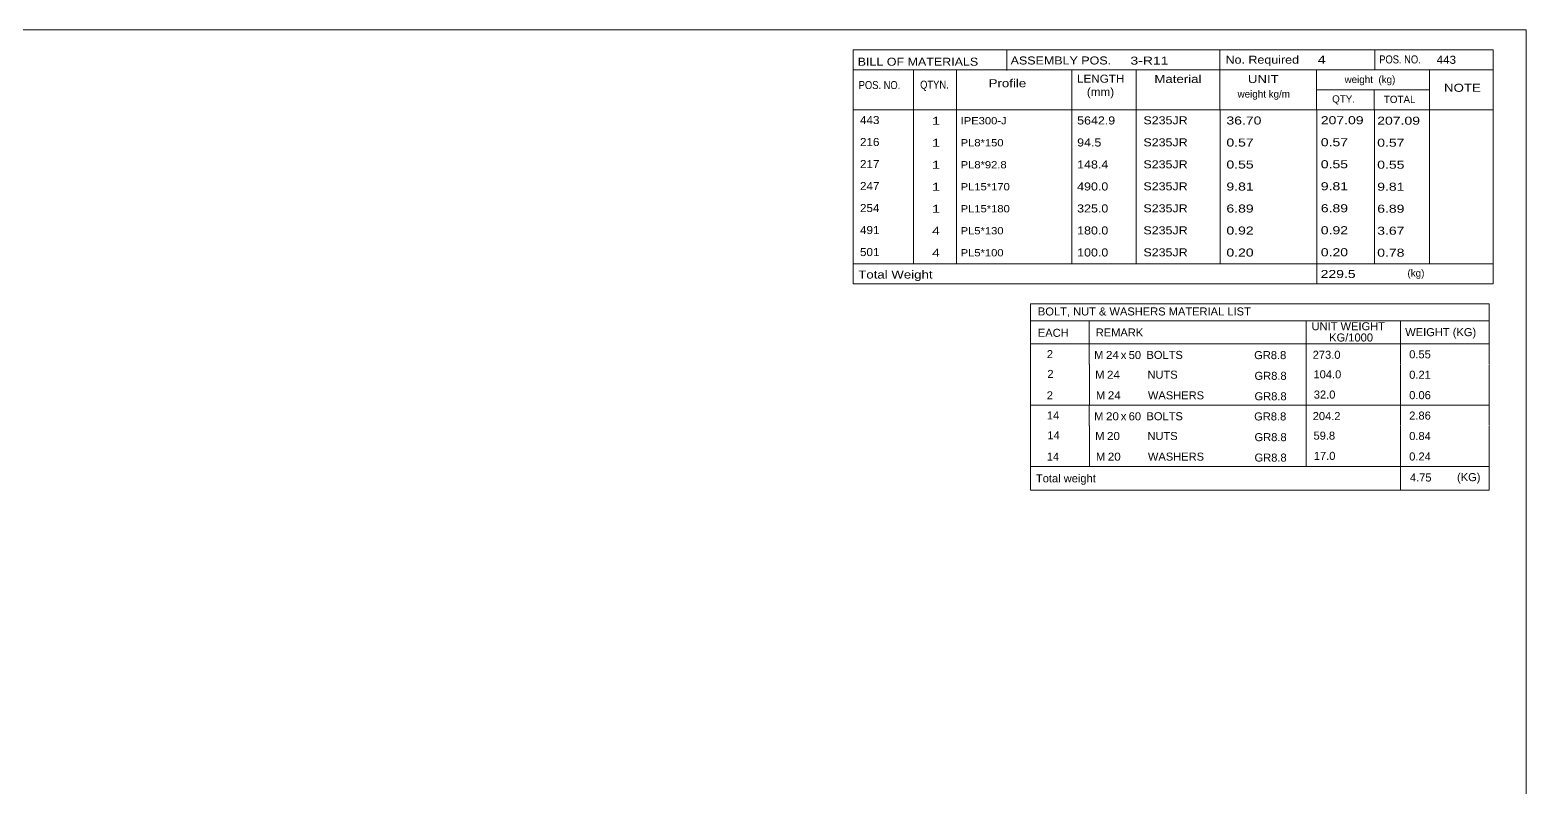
# Model space of a CAD drawing. Header units: millimetres. Extents: x 2 to 825, y 1 to 579.
# Drawn here: x 413.7 to 825, y 370.8 to 579 of the extents above; entities that cross this region are included whole.
import ezdxf

# ---------------------------------------------------------------- set-up
doc = ezdxf.new("R2010")
doc.units = ezdxf.units.MM
doc.linetypes.add('XKITLINE00', pattern=[0])
doc.layers.add('DrawingSheet', color=5, linetype='Continuous', lineweight=0)
doc.layers.add('OtherObjectType', color=7, linetype='Continuous', lineweight=0)
doc.styles.add('ARIAL_NARROW', font='ARIALN.TTF')

# ---------------------------------------------------------------- blocks, each defined once
blk = doc.blocks.new('*A46')
at = {"layer": 'DrawingSheet', "color": 5, "linetype": 'XKITLINE00', "lineweight": 0}
for p, q in [((825, 579), (5, 579)), ((825, 5), (825, 579))]:
    blk.add_line(p, q, dxfattribs=at)
blk = doc.blocks.new('*A47')
at = {"layer": 'OtherObjectType', "color": 7, "linetype": 'XKITLINE00', "lineweight": 0}
for p, q in [((688.76, 503.65), (688.75, 492.65)), ((688.76, 503.65), (814.88, 503.65)), ((814.88, 503.65), (814.88, 492.65)), ((688.75, 499), (814.88, 499)), ((704.87, 499.01), (704.87, 492.65)), ((764.57, 499.01), (764.57, 492.65)), ((790.47, 498.99), (790.47, 492.65)), ((688.76, 492.62), (688.76, 487.12)), ((688.77, 492.65), (814.88, 492.65)), ((704.92, 492.65), (704.92, 487.03)), ((764.57, 492.65), (764.57, 487.03)), ((790.5, 492.65), (790.5, 487.15)), ((814.88, 492.65), (814.88, 487.15)), ((688.79, 487.03), (688.79, 481.42)), ((704.95, 487.03), (704.95, 481.41)), ((764.57, 487.03), (764.57, 481.41)), ((790.5, 487.03), (790.5, 481.53)), ((814.88, 487.03), (814.88, 481.53)), ((688.79, 481.4), (688.79, 475.83)), ((704.95, 481.41), (704.95, 475.79)), ((764.57, 481.41), (764.57, 475.79)), ((790.5, 481.41), (790.5, 475.8)), ((814.88, 481.41), (814.88, 475.8)), ((814.88, 475.8), (688.75, 475.83)), ((688.76, 475.76), (688.76, 470.26)), ((704.92, 475.79), (704.92, 470.17)), ((764.57, 475.79), (764.57, 470.17)), ((790.5, 475.79), (790.5, 470.29)), ((814.88, 475.79), (814.88, 470.29)), ((688.79, 470.17), (688.79, 464.56)), ((704.95, 470.17), (704.95, 464.56)), ((764.57, 470.17), (764.57, 464.56)), ((790.5, 470.17), (790.5, 464.67)), ((814.88, 470.17), (814.88, 464.67)), ((688.79, 464.54), (688.79, 458.97)), ((704.95, 464.55), (704.95, 458.94)), ((764.57, 464.56), (764.57, 458.94)), ((790.5, 464.55), (790.5, 458.95)), ((814.88, 464.55), (814.88, 458.94)), ((814.88, 458.94), (688.75, 458.97)), ((688.78, 458.94), (688.78, 452.53)), ((688.85, 458.93), (814.87, 458.94)), ((790.5, 458.9), (790.5, 452.49)), ((814.87, 458.91), (814.87, 452.49)), ((688.77, 452.49), (814.87, 452.49))]:
    blk.add_line(p, q, dxfattribs=at)
at = {"layer": 'OtherObjectType', "color": 7, "style": 'ARIAL_NARROW'}
for s, width, p in [('BOLT, NUT & WASHERS MATERIAL LIST', 1.211571, (690.79, 500.49)), ('UNIT WEIGHT', 1.211571, (766.03, 496.42)), ('EACH', 1.211571, (690.78, 494.62)), ('REMARK', 1.211571, (706.7, 494.71)), (' KG/1000', 1.211571, (770.02, 493.33)), ('WEIGHT (KG)', 1.211571, (791.78, 494.8)), ('2', 1.211571, (693.26, 488.75)), ('M', 1.211571, (706.26, 488.55)), ('24', 1.275, (709.5, 488.53)), ('x', 1.211571, (713.58, 488.53)), ('50', 1.211571, (715.76, 488.52)), ('BOLTS', 1.211571, (720.63, 488.54)), ('GR8.8', 1.211571, (750.25, 488.49)), ('273.0', 1.211571, (766.34, 488.58)), ('0.55', 1.211571, (792.87, 488.71)), ('2', 1.211571, (693.4, 483.31)), ('NUTS', 1.211571, (720.91, 483.11)), ('104.0', 1.211571, (766.56, 483.2)), ('M', 1.211571, (706.54, 483.11)), ('24', 1.275, (709.78, 483.09)), ('GR8.8', 1.211571, (750.35, 482.79)), ('0.21', 1.211571, (792.87, 483.09)), ('2', 1.211571, (693.24, 477.44)), ('M', 1.211571, (706.76, 477.44)), ('24', 1.275, (710, 477.42)), ('WASHERS', 1.211571, (721.04, 477.43)), ('GR8.8', 1.211571, (750.35, 477.17)), ('32.0', 1.211571, (766.64, 477.64)), ('0.06', 1.211571, (792.87, 477.48)), ('14', 1.211571, (693.26, 471.9)), ('M', 1.211571, (706.26, 471.69)), ('20', 1.275, (709.5, 471.67)), ('x', 1.211571, (713.58, 471.67)), ('60', 1.211571, (715.76, 471.66)), ('BOLTS', 1.211571, (720.63, 471.68)), ('GR8.8', 1.211571, (750.25, 471.63)), ('204.2', 1.211571, (766.34, 471.72)), ('2.86', 1.211571, (792.87, 471.86)), ('14', 1.211571, (693.4, 466.45)), ('M', 1.211571, (706.54, 466.26)), ('20', 1.275, (709.78, 466.24)), ('NUTS', 1.211571, (720.91, 466.25)), ('GR8.8', 1.211571, (750.35, 465.93)), ('59.8', 1.211571, (766.56, 466.35)), ('0.84', 1.211571, (792.87, 466.24)), ('14', 1.211571, (693.24, 460.58)), ('M', 1.211571, (706.76, 460.58)), ('20', 1.275, (710, 460.56)), ('WASHERS', 1.211571, (721.04, 460.58)), ('GR8.8', 1.211571, (750.35, 460.31)), ('17.0', 1.211571, (766.64, 460.78)), ('0.24', 1.211571, (792.87, 460.62)), ('Total weight', 1.211571, (690.26, 454.61)), ('4.75', 1.211571, (793.07, 454.84)), ('(KG)', 1.211571, (806.02, 454.94))]:
    blk.add_text(s, height=2.2, dxfattribs=dict(at, width=width)).set_placement(p)
blk = doc.blocks.new('*A52')
at = {"layer": 'OtherObjectType', "color": 7, "linetype": 'XKITLINE00', "lineweight": 0}
for p, q in [((639.98, 573.5), (815.98, 573.5)), ((639.98, 573.5), (639.98, 562.5)), ((682.26, 573.42), (682.26, 567.87)), ((740.85, 568), (740.85, 573.5)), ((783.43, 567.96), (783.43, 573.42)), ((815.98, 568), (815.98, 573.5)), ((639.98, 568), (815.98, 568)), ((656.64, 568), (656.64, 557)), ((668.4, 567.98), (668.4, 557.03)), ((700.12, 567.99), (700.13, 557)), ((717.78, 567.98), (717.78, 557)), ((740.85, 567.98), (740.85, 557)), ((767.43, 568), (767.43, 557)), ((798.42, 568), (798.42, 557)), ((815.98, 568), (815.98, 562.5)), ((639.98, 562.5), (639.98, 557)), ((767.45, 562.52), (798.45, 562.52)), ((783.28, 562.52), (783.28, 557)), ((815.98, 562.5), (815.98, 557)), ((639.98, 557), (815.98, 557)), ((639.98, 557), (639.98, 550.95)), ((656.63, 557), (656.63, 550.95)), ((668.44, 556.99), (668.44, 550.95)), ((700.12, 557), (700.11, 550.95)), ((717.79, 557), (717.79, 550.95)), ((740.87, 557), (740.87, 550.95)), ((767.44, 557), (767.44, 550.95)), ((783.33, 556.95), (783.33, 550.95)), ((798.43, 557), (798.43, 550.95)), ((815.98, 557), (815.98, 550.95)), ((639.98, 550.95), (639.98, 544.9)), ((656.63, 550.95), (656.63, 544.9)), ((668.44, 550.94), (668.44, 544.9)), ((700.12, 550.95), (700.11, 544.9)), ((717.79, 550.95), (717.79, 544.9)), ((740.87, 550.95), (740.87, 544.9)), ((767.44, 550.95), (767.44, 544.9)), ((783.33, 550.9), (783.33, 544.9)), ((798.43, 550.95), (798.43, 544.9)), ((815.98, 550.95), (815.98, 544.9)), ((639.98, 544.9), (639.98, 538.85)), ((656.63, 544.9), (656.63, 538.85)), ((668.44, 544.89), (668.44, 538.85)), ((700.12, 544.9), (700.11, 538.85)), ((717.79, 544.9), (717.79, 538.85)), ((740.87, 544.9), (740.87, 538.85)), ((767.44, 544.9), (767.44, 538.85)), ((783.33, 544.85), (783.33, 538.85)), ((798.43, 544.9), (798.43, 538.85)), ((815.98, 544.9), (815.98, 538.85)), ((639.98, 538.85), (639.98, 532.8)), ((656.63, 538.85), (656.63, 532.8)), ((668.44, 538.84), (668.44, 532.8)), ((700.12, 538.85), (700.11, 532.8)), ((717.79, 538.85), (717.79, 532.8)), ((740.87, 538.85), (740.87, 532.8)), ((767.44, 538.85), (767.44, 532.8)), ((798.43, 538.85), (798.43, 532.8)), ((815.98, 538.85), (815.98, 532.8)), ((783.33, 538.8), (783.33, 532.8)), ((639.98, 532.8), (639.98, 526.75)), ((656.63, 532.8), (656.63, 526.75)), ((668.44, 532.79), (668.44, 526.75)), ((700.12, 532.8), (700.11, 526.75)), ((717.79, 532.8), (717.79, 526.75)), ((740.87, 532.8), (740.87, 526.75)), ((767.44, 532.8), (767.44, 526.75)), ((783.33, 532.75), (783.33, 526.75)), ((798.43, 532.8), (798.43, 526.75)), ((815.98, 532.8), (815.98, 526.75)), ((639.98, 526.75), (639.98, 520.7)), ((656.63, 526.75), (656.63, 520.7)), ((668.44, 526.74), (668.44, 520.7)), ((700.12, 526.75), (700.11, 520.7)), ((717.79, 526.75), (717.79, 520.7)), ((740.87, 526.75), (740.87, 520.7)), ((767.44, 526.75), (767.44, 520.7)), ((783.33, 526.7), (783.33, 520.7)), ((798.43, 526.75), (798.43, 520.7)), ((815.98, 526.75), (815.98, 520.7)), ((639.98, 520.7), (639.98, 514.65)), ((656.63, 520.7), (656.63, 514.65)), ((668.44, 520.69), (668.44, 514.65)), ((700.12, 520.7), (700.11, 514.65)), ((717.79, 520.7), (717.79, 514.65)), ((740.87, 520.7), (740.87, 514.65)), ((767.44, 520.7), (767.44, 514.65)), ((783.33, 520.65), (783.33, 514.65)), ((798.43, 520.7), (798.43, 514.65)), ((815.98, 520.7), (815.98, 514.65)), ((639.98, 514.65), (815.98, 514.65)), ((639.98, 514.65), (639.98, 509.15)), ((767.44, 514.65), (767.44, 509.15)), ((815.98, 514.65), (815.98, 509.15)), ((639.98, 509.15), (815.98, 509.15))]:
    blk.add_line(p, q, dxfattribs=at)
at = {"layer": 'OtherObjectType', "color": 7, "style": 'ARIAL_NARROW'}
for s, height, width, p in [('ASSEMBLY POS.', 2.2, 1.36, (683.3, 569.5)), ('No. Required', 2.2, 1.36, (742.39, 569.72)), ('4', 2.2, 1.525501, (767.75, 569.72)), ('POS. NO.', 2.2, 1.02, (784.63, 569.79)), ('443', 2.2, 1.270501, (800.4, 569.69)), ('BILL OF MATERIALS', 2.2, 1.36, (641.25, 569.16)), ('3-R11', 2.2, 1.525501, (716.23, 569.46)), ('POS. NO.', 2.2, 1.02, (641.53, 562.74)), ('QTYN.', 2.2, 1.02, (658.42, 562.84)), ('Profile', 2.2, 1.445, (677.26, 563.25)), ('LENGTH', 2.2, 1.275, (701.54, 564.49)), ('Material', 2.2, 1.445, (722.81, 564.41)), ('UNIT', 2.2, 1.445, (748.52, 564.4)), ('weight  (kg)', 1.98, 1.19, (775.11, 564.39)), ('NOTE', 2.2, 1.445, (802.44, 561.99)), ('(mm)', 2.2, 1.275, (704.26, 560.86)), ('weight kg/m', 1.98, 1.19, (745.69, 560.4)), ('QTY.', 1.98, 1.19, (771.68, 559.03)), ('TOTAL', 1.98, 1.19, (785.9, 558.91)), ('443', 2.2, 1.270501, (641.89, 553.12)), ('S235JR', 2.2, 1.355501, (719.81, 553.05)), ('207.09', 2.2, 1.525501, (768.57, 553.07)), ('1', 2.2, 1.525501, (661.71, 552.91)), ('IPE300-J', 1.98, 1.355501, (669.56, 553.04)), ('5642.9', 2.2, 1.355501, (701.59, 553.01)), ('36.70', 2.2, 1.525501, (742.62, 552.99)), ('207.09', 2.2, 1.525501, (784.08, 552.94)), ('216', 2.2, 1.270501, (641.89, 547.07)), ('1', 2.2, 1.525501, (661.71, 546.86)), ('PL8*150', 1.98, 1.355501, (669.56, 546.99)), ('94.5', 2.2, 1.355501, (701.59, 546.96)), ('S235JR', 2.2, 1.355501, (719.81, 547)), ('0.57', 2.2, 1.525501, (742.62, 546.94)), ('0.57', 2.2, 1.525501, (768.57, 547.02)), ('0.57', 2.2, 1.525501, (784.08, 546.89)), ('217', 2.2, 1.270501, (641.89, 541.02)), ('1', 2.2, 1.525501, (661.71, 540.81)), ('PL8*92.8', 1.98, 1.355501, (669.56, 540.94)), ('148.4', 2.2, 1.355501, (701.59, 540.91)), ('S235JR', 2.2, 1.355501, (719.81, 540.95)), ('0.55', 2.2, 1.525501, (742.62, 540.89)), ('0.55', 2.2, 1.525501, (768.57, 540.97)), ('0.55', 2.2, 1.525501, (784.08, 540.84)), ('247', 2.2, 1.270501, (641.89, 534.97)), ('1', 2.2, 1.525501, (661.71, 534.76)), ('PL15*170', 1.98, 1.355501, (669.56, 534.89)), ('490.0', 2.2, 1.355501, (701.59, 534.86)), ('S235JR', 2.2, 1.355501, (719.81, 534.9)), ('9.81', 2.2, 1.525501, (742.62, 534.84)), ('9.81', 2.2, 1.525501, (768.57, 534.92)), ('9.81', 2.2, 1.525501, (784.08, 534.79)), ('254', 2.2, 1.270501, (641.89, 528.92)), ('1', 2.2, 1.525501, (661.71, 528.71)), ('PL15*180', 1.98, 1.355501, (669.56, 528.84)), ('325.0', 2.2, 1.355501, (701.59, 528.81)), ('S235JR', 2.2, 1.355501, (719.81, 528.85)), ('6.89', 2.2, 1.525501, (742.62, 528.79)), ('6.89', 2.2, 1.525501, (768.57, 528.87)), ('6.89', 2.2, 1.525501, (784.08, 528.74)), ('491', 2.2, 1.270501, (641.89, 522.87)), ('4', 2.2, 1.525501, (661.71, 522.66)), ('PL5*130', 1.98, 1.355501, (669.56, 522.79)), ('180.0', 2.2, 1.355501, (701.59, 522.76)), ('S235JR', 2.2, 1.355501, (719.81, 522.8)), ('0.92', 2.2, 1.525501, (742.62, 522.74)), ('0.92', 2.2, 1.525501, (768.57, 522.82)), ('3.67', 2.2, 1.525501, (784.08, 522.69)), ('501', 2.2, 1.270501, (641.89, 516.82)), ('4', 2.2, 1.525501, (661.71, 516.61)), ('PL5*100', 1.98, 1.355501, (669.56, 516.74)), ('100.0', 2.2, 1.355501, (701.59, 516.71)), ('S235JR', 2.2, 1.355501, (719.81, 516.75)), ('0.20', 2.2, 1.525501, (742.62, 516.69)), ('0.20', 2.2, 1.525501, (768.57, 516.77)), ('0.78', 2.2, 1.525501, (784.08, 516.64)), ('Total Weight', 2.2, 1.445, (641.4, 510.64)), ('229.5', 2.2, 1.525501, (768.52, 510.79)), ('(kg)', 1.98, 1.19, (792.4, 511.16))]:
    blk.add_text(s, height=height, dxfattribs=dict(at, width=width)).set_placement(p)

msp = doc.modelspace()

# ---------------------------------------------------------------- block references
at = {"lineweight": 0}
for name in ['*A46', '*A52', '*A47']:
    msp.add_blockref(name, (0, 0), dxfattribs=at)

doc.saveas('drawing.dxf')
